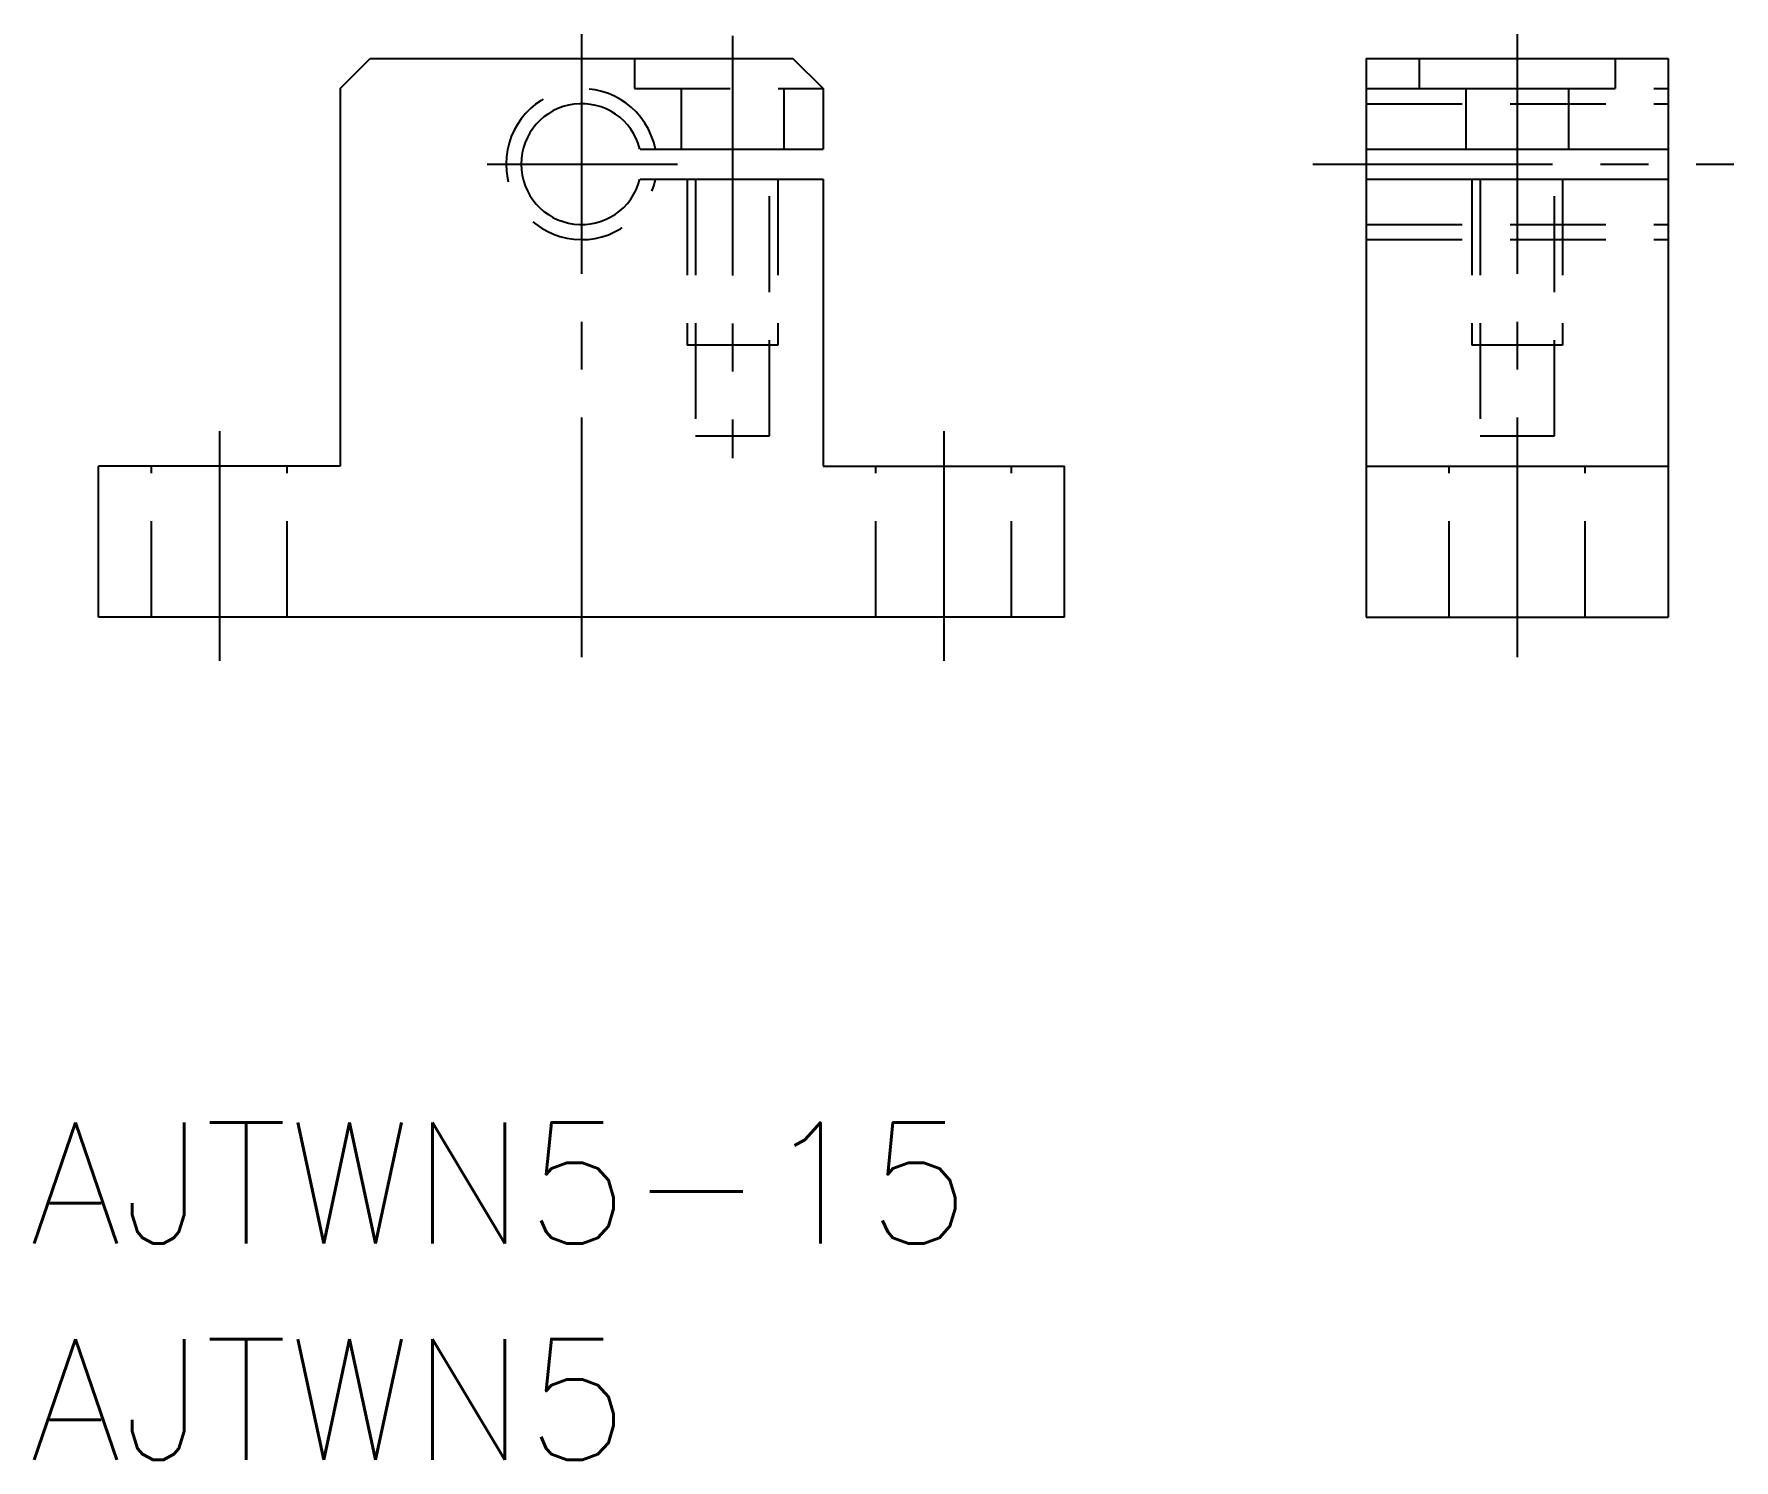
# Model space of a CAD drawing. Extents: x 28.6 to 84.9, y 108.6 to 155.8.
import ezdxf

# ---------------------------------------------------------------- set-up
doc = ezdxf.new("R2010")
doc.units = 0
doc.header["$LTSCALE"] = 0.25
doc.linetypes.add('CENTER', pattern=[50.8, 31.75, -6.35, 6.35, -6.35])
doc.linetypes.add('DASHED', pattern=[19.05, 12.7, -6.35])
doc.layers.get('0').update_dxf_attribs({"linetype": 'CONTINUOUS'})
doc.layers.add('CENTER', color=1, linetype='CENTER')
doc.styles.get("Standard").update_dxf_attribs({"font": 'txt.shx'})

msp = doc.modelspace()

# ---------------------------------------------------------------- linework, layer by layer
for p, q in [((38.765, 154.018), (39.765, 155.018)), ((39.765, 155.018), (53.765, 155.018)), ((53.765, 155.018), (54.765, 154.018)), ((72.765, 155.018), (72.765, 136.518)), ((72.765, 155.018), (82.765, 155.018)), ((74.515, 155.018), (74.515, 154.018)), ((81.015, 155.018), (81.015, 154.018)), ((82.765, 155.018), (82.765, 136.518)), ((38.765, 154.018), (38.765, 141.518)), ((54.765, 154.018), (54.765, 152.018)), ((74.515, 154.018), (81.015, 154.018)), ((48.702, 152.018), (54.765, 152.018)), ((72.765, 152.018), (82.765, 152.018)), ((48.702, 151.018), (54.765, 151.018)), ((54.765, 151.018), (54.765, 141.518)), ((72.765, 151.018), (82.765, 151.018)), ((30.765, 136.518), (30.765, 141.518)), ((38.765, 141.518), (30.765, 141.518)), ((54.765, 141.518), (62.765, 141.518)), ((62.765, 136.518), (62.765, 141.518)), ((72.765, 141.518), (82.765, 141.518)), ((62.765, 136.518), (30.765, 136.518)), ((46.765, 136.518), (46.765, 136.518)), ((50.265, 136.518), (50.265, 136.518)), ((72.765, 136.518), (82.765, 136.518))]:
    msp.add_line(p, q)
at = {"color": 3, "linetype": 'DASHED'}
for p, q in [((48.515, 155.018), (48.515, 154.018)), ((48.515, 154.018), (54.765, 154.018)), ((50.065, 154.018), (50.065, 152.018)), ((53.465, 154.018), (53.465, 152.018)), ((72.765, 154.018), (82.765, 154.018)), ((76.065, 154.018), (76.065, 152.018)), ((79.465, 154.018), (79.465, 152.018)), ((72.765, 153.518), (82.765, 153.518)), ((50.265, 151.018), (50.265, 145.518)), ((50.535, 151.018), (50.535, 142.518)), ((52.995, 142.518), (52.995, 151.018)), ((53.265, 151.018), (53.265, 145.518)), ((76.265, 151.018), (76.265, 145.518)), ((76.535, 151.018), (76.535, 142.518)), ((78.995, 142.518), (78.995, 151.018)), ((79.265, 151.018), (79.265, 145.518)), ((72.765, 149.518), (82.765, 149.518)), ((72.765, 149.018), (82.765, 149.018)), ((53.265, 145.518), (50.265, 145.518)), ((79.265, 145.518), (76.265, 145.518)), ((50.535, 142.518), (52.995, 142.518)), ((76.535, 142.518), (78.995, 142.518)), ((32.515, 136.518), (32.515, 141.518)), ((37.015, 136.518), (37.015, 141.518)), ((56.515, 136.518), (56.515, 141.518)), ((61.015, 136.518), (61.015, 141.518)), ((75.515, 136.518), (75.515, 141.518)), ((80.015, 136.518), (80.015, 141.518))]:
    msp.add_line(p, q, dxfattribs=at)
msp.add_arc((46.765, 151.518), 2.5, 11.537, 348.463, dxfattribs=at)
msp.add_arc((46.765, 151.518), 2, 14.4775, 345.5225)
at = {"layer": 'CENTER', "color": 1, "linetype": 'CENTER'}
for p, q in [((46.765, 155.826), (46.765, 134.729)), ((51.765, 155.767), (51.765, 141.781)), ((77.765, 155.826), (77.765, 134.61)), ((43.637, 151.518), (49.945, 151.518)), ((70.998, 151.518), (84.947, 151.518)), ((34.765, 142.677), (34.765, 135.073)), ((58.765, 142.677), (58.765, 135.073))]:
    msp.add_line(p, q, dxfattribs=at)

# ---------------------------------------------------------------- texts
for s, p in [('AJTWN5-15', (28.453, 115.78)), ('AJTWN5', (28.453, 108.61))]:
    msp.add_text(s, height=4).set_placement(p)

doc.saveas('drawing.dxf')
